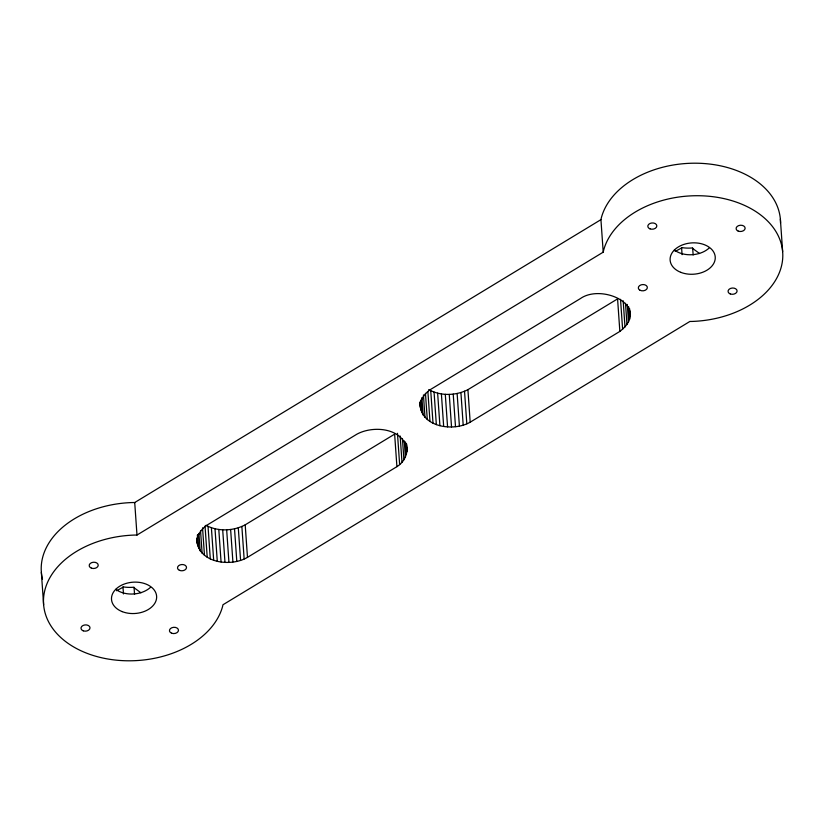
<?xml version="1.0" encoding="UTF-8"?>
<svg xmlns="http://www.w3.org/2000/svg" width="824" height="824" viewBox="0 0 824 824"><rect width="100%" height="100%" fill="white"/><g stroke="black" fill="none" stroke-linecap="round" stroke-linejoin="round"><path stroke-width="1.24" d="M196.771 538.062C196.421 562.782 230.287 567.664 247.478 557.354L396.911 466.662C404.574 461.955 408.622 452.737 406.572 443.92M420.322 407.169C419.828 399.846 424.69 393.367 430.54 389.484L580.415 298.576C602.138 283.168 652.052 306.178 619.854 331.413L470.185 422.187C452.85 432.26 419.2 426.925 419.972 402.174M406.922 448.926C402.369 427.708 373.087 425.287 356.864 434.197L206.824 525.249C201.077 529.214 196.411 535.806 197.121 543.067M603.209 252.165L603.755 249.816A90.475 62.737 -4 0 1 704.118 195.906A90.475 62.737 -4 0 1 782.604 259.539A90.475 62.737 -4 0 1 692.088 321.442L689.884 321.463L222.974 604.754L222.521 606.701A90.475 62.737 -4 0 1 122.158 660.611A90.475 62.737 -4 0 1 43.672 596.978A90.475 62.737 -4 0 1 134.188 535.075L136.99 535.044L603.209 252.165L600.933 219.648L601.479 217.299A90.475 62.737 -4 0 1 699.02 163.265A90.475 62.737 -4 0 1 780.524 223.077M42.488 579.169A90.475 62.737 -4 0 1 131.912 502.558L134.714 502.527L600.933 219.648M675.175 251.454L682.169 247.663A31.662 21.96 -4 0 0 692.016 247.983L699.555 253.514M116.565 590.736L123.559 586.946A31.662 21.96 -4 0 0 133.406 587.265L140.945 592.796M205.969 525.31C218.01 531.748 233.233 531.14 245.202 524.837L394.634 434.145L396.911 466.662M428.717 389.587C440.634 396.241 455.868 395.767 467.908 389.67L617.578 298.896L619.854 331.413M780.369 219.132L782.646 251.65M692.654 247.921L693.149 255.007M681.582 247.56L682.076 254.657M629.567 308.516L630.113 316.509M628.671 306.755L629.546 319.269M627.27 304.458L628.496 321.968M625.488 303.314L626.982 324.574M623.171 300.781L625.004 327.035M620.524 299.318L622.625 329.332M467.908 389.67L470.185 422.187M464.53 391.246L466.806 423.763M460.925 392.523L463.191 425.04M457.124 393.481L459.401 425.998M453.221 394.109L455.497 426.626M449.255 394.397L451.521 426.904M445.29 394.325L447.566 426.842M441.396 393.923L443.673 426.441M437.637 393.172L439.913 425.689M434.063 392.1L436.339 424.607M430.736 390.71L433.012 423.227M427.883 391.534L429.984 421.548M425.462 393.347L427.296 419.612M423.433 394.933L424.999 417.438M421.909 397.57L423.134 415.069M420.837 400.042L421.713 412.546M420.199 401.906L420.776 409.899M406.263 443.703L406.901 451.686M405.521 441.932L406.387 454.436M404.254 440.892L405.387 457.145M402.421 438.502L403.914 459.761M400.145 435.989L401.988 462.254M397.456 433.3L399.64 464.561M245.202 524.837L247.478 557.354M241.865 526.454L244.141 558.971M238.291 527.782L240.567 560.299M234.521 528.792L236.797 561.309M230.627 529.471L232.904 561.989M226.662 529.811L228.938 562.329M222.696 529.811L224.973 562.329M218.793 529.461L221.069 561.968M215.002 528.761L217.278 561.278M211.397 527.741L213.673 560.258M208.029 526.402L210.295 558.919M205.032 526.021L207.215 557.292M202.55 527.875L204.476 555.386M200.541 530.749L202.117 553.254M198.945 533.406L200.17 550.916M197.719 534.663L198.677 548.413M197.379 535.044L197.554 537.547M197.132 538.278L197.657 545.787M134.714 502.527L136.99 535.044M134.044 587.203L134.539 594.3M122.972 586.842L123.466 593.939M41.355 572.35L43.631 604.868M709.155 248.024A22.619 15.687 -4 0 1 674.362 250.043M150.545 587.306A22.619 15.687 -4 0 1 115.751 589.325M730.239 293.931A4.522 3.141 -4 0 0 737.089 291.047A4.522 3.141 -4 0 0 730.383 288.482A4.522 3.141 -4 0 0 730.239 293.931M650.033 228.876A4.522 3.141 -4 0 0 656.831 225.93A4.522 3.141 -4 0 0 650.064 223.438A4.522 3.141 -4 0 0 650.033 228.876M680.768 272.332A22.619 15.687 -4 0 0 715.253 258.231A22.619 15.687 -4 0 0 682.004 245.099A22.619 15.687 -4 0 0 680.768 272.332M738.18 231.101A4.522 3.141 -4 0 0 745.133 228.351A4.522 3.141 -4 0 0 738.541 225.652A4.522 3.141 -4 0 0 738.18 231.101M171.629 633.213A4.522 3.141 -4 0 0 178.478 630.329A4.522 3.141 -4 0 0 171.773 627.764A4.522 3.141 -4 0 0 171.629 633.213M122.158 611.614A22.619 15.687 -4 0 0 156.642 597.513A22.619 15.687 -4 0 0 123.394 584.381A22.619 15.687 -4 0 0 122.158 611.614M91.423 568.158A4.522 3.141 -4 0 0 98.221 565.212A4.522 3.141 -4 0 0 91.454 562.72A4.522 3.141 -4 0 0 91.423 568.158M83.265 630.834A4.522 3.141 -4 0 0 90.012 627.837A4.522 3.141 -4 0 0 83.214 625.395A4.522 3.141 -4 0 0 83.265 630.834M640.052 290.275A4.522 3.141 -4 0 0 647.304 287.967A4.522 3.141 -4 0 0 641.134 284.846A4.522 3.141 -4 0 0 640.052 290.275M179.375 570.301A4.522 3.141 -4 0 0 186.502 567.798A4.522 3.141 -4 0 0 180.137 564.862A4.522 3.141 -4 0 0 179.375 570.301"/></g></svg>
